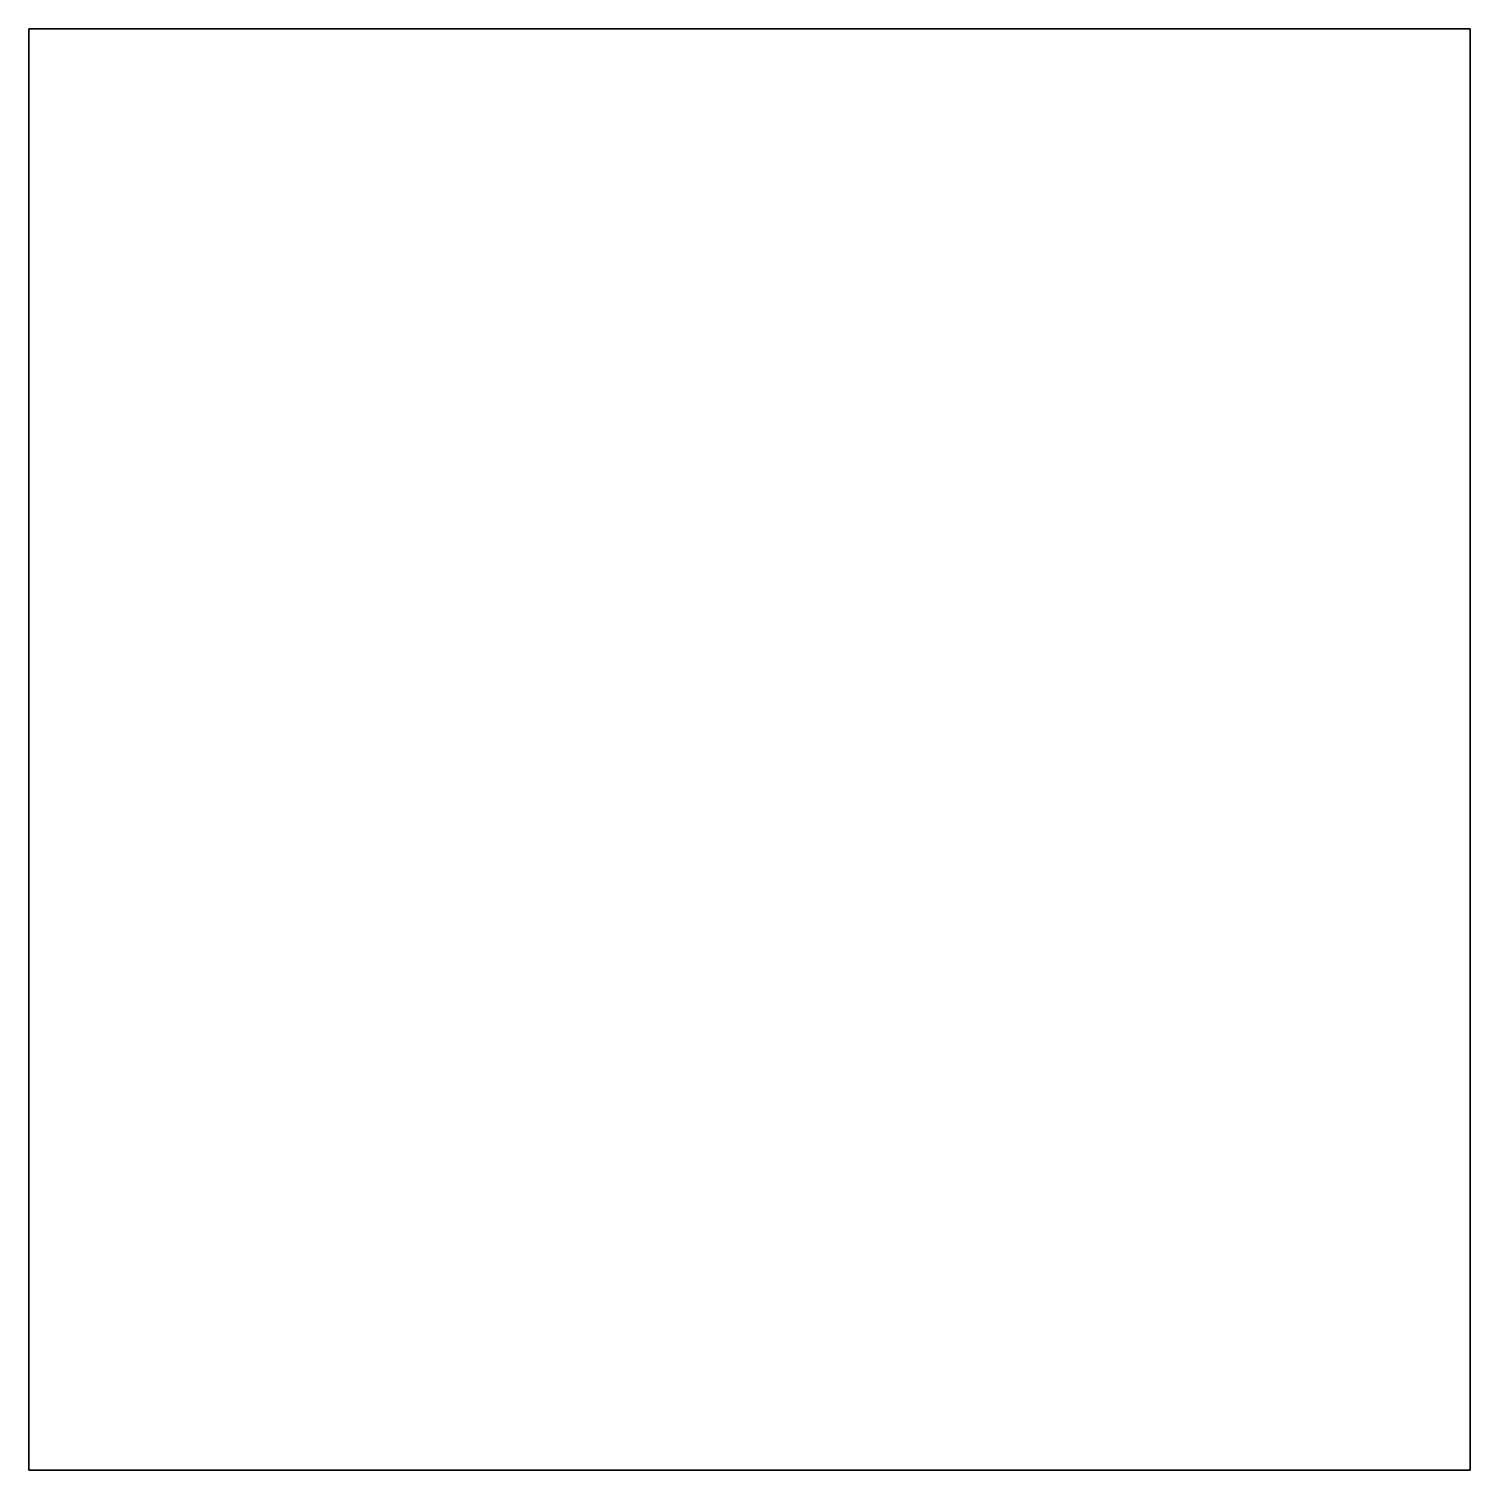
# Model space of a CAD drawing. Header units: millimetres. Extents: x -1.7 to 1.7, y -9.7 to 15.
# Drawn here: x 0 to 1, y 14 to 15 of the extents above; entities that cross this region are included whole.
import ezdxf

# ---------------------------------------------------------------- set-up
doc = ezdxf.new("R2010")
doc.units = ezdxf.units.MM

msp = doc.modelspace()

# ---------------------------------------------------------------- linework, layer by layer
for points in [[(0, 15), (0, 14), (1, 14), (1, 15)], [(1, 15), (1, 15, -1), (0, 15, -1), (0, 15)], [(0, 15, -1), (0, 14, -1), (0, 14), (0, 15)], [(1, 15, -1), (1, 14, -1), (0, 14, -1), (0, 15, -1)], [(1, 14), (1, 14, -1), (1, 15, -1), (1, 15)], [(0, 14), (0, 14, -1), (1, 14, -1), (1, 14)]]:
    msp.add_3dface(points)

doc.saveas('drawing.dxf')
